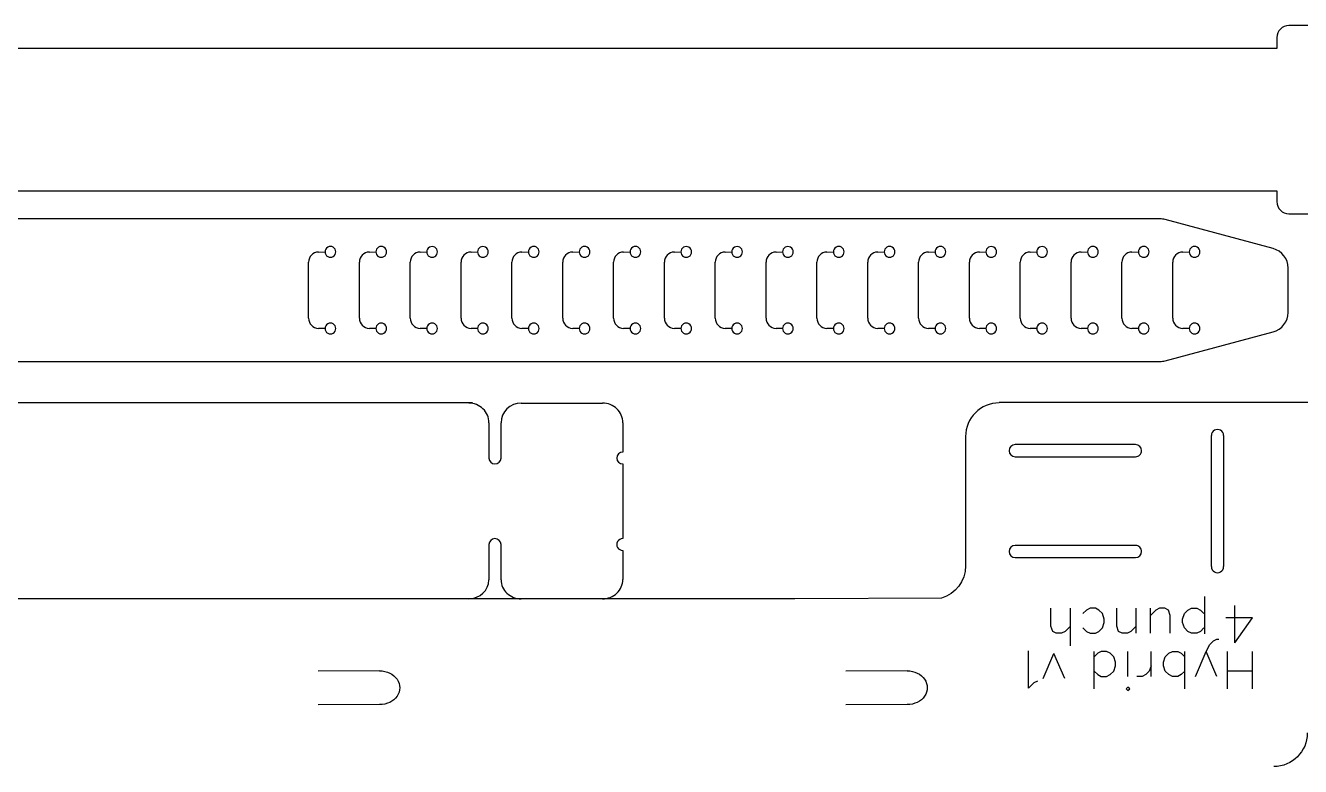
# Model space of a CAD drawing. Extents: x 6 to 576, y 64 to 1092.
# Drawn here: x 195.5 to 385, y 406.4 to 516.6 of the extents above; entities that cross this region are included whole.
import ezdxf

# ---------------------------------------------------------------- set-up
doc = ezdxf.new("R2010")
doc.units = 0
doc.layers.add('Layer_1', color=7, linetype='CONTINUOUS')

msp = doc.modelspace()

# ---------------------------------------------------------------- linework, layer by layer
at = {"layer": 'Layer_1', "color": 7}
for p, q in [((389.692912, 516.595425), (383.292906, 516.595425)), ((381.492892, 514.795412), (381.492892, 513.195423)), ((381.492892, 513.195423), (38.906458, 513.195423)), ((38.906458, 491.995408), (381.492892, 491.995408)), ((381.492892, 491.995408), (381.492892, 490.39542)), ((364.110376, 487.827006), (21.523923, 487.827006)), ((380.94203, 483.422805), (364.886822, 487.724771)), ((383.292906, 488.595407), (389.692912, 488.595407)), ((383.165562, 473.928973), (383.165562, 480.525009)), ((364.886822, 466.729227), (380.94203, 471.031204)), ((21.523923, 466.626992), (364.110376, 466.626992)), ((261.894701, 460.464722), (11.053043, 460.464722)), ((269.157873, 460.44329), (281.259703, 460.44329)), ((389.950801, 460.520337), (340.215035, 460.520337)), ((264.357178, 457.520809), (264.357178, 452.260336)), ((266.157445, 452.260336), (266.157445, 457.520809)), ((284.260158, 457.520809), (284.260158, 453.137086)), ((335.21433, 455.463832), (335.21433, 436.230291)), ((284.260158, 451.383613), (284.260158, 440.278177)), ((264.357178, 439.401454), (264.357178, 434.140971)), ((266.157445, 434.140971), (266.157445, 439.401454)), ((284.26111, 438.525651), (284.26111, 434.207538)), ((309.821289, 431.331781), (59.635067, 431.331781)), ((331.700637, 431.443015), (309.821289, 431.331781))]:
    msp.add_line(p, q, dxfattribs=at)
at = {"layer": 'Layer_1', "color": 1}
for p, q in [((239.024615, 482.89893), (239.997012, 482.914276)), ((239.996906, 482.927003), (239.996906, 482.927003)), ((246.581591, 482.89893), (247.553988, 482.914276)), ((247.553882, 482.927003), (247.553882, 482.927003)), ((254.138568, 482.89893), (255.110964, 482.914276)), ((255.110858, 482.927003), (255.110858, 482.927003)), ((261.695544, 482.89893), (262.66794, 482.914276)), ((262.667835, 482.927003), (262.667835, 482.927003)), ((269.252541, 482.89893), (270.224911, 482.914276)), ((270.224832, 482.927003), (270.224832, 482.927003)), ((276.809518, 482.89893), (277.781914, 482.914276)), ((277.781808, 482.927003), (277.781808, 482.927003)), ((284.366494, 482.89893), (285.33889, 482.914276)), ((285.338785, 482.927003), (285.338785, 482.927003)), ((291.92347, 482.89893), (292.895867, 482.914276)), ((292.895761, 482.927003), (292.895761, 482.927003)), ((299.480446, 482.89893), (300.452843, 482.914276)), ((300.452737, 482.927003), (300.452737, 482.927003)), ((307.037422, 482.89893), (308.009819, 482.914276)), ((308.009713, 482.927003), (308.009713, 482.927003)), ((314.594425, 482.89893), (315.566795, 482.914276)), ((315.566716, 482.927003), (315.566716, 482.927003)), ((322.151401, 482.89893), (323.123798, 482.914276)), ((323.123692, 482.927003), (323.123692, 482.927003)), ((329.708378, 482.89893), (330.680774, 482.914276)), ((330.680669, 482.927003), (330.680669, 482.927003)), ((337.265354, 482.89893), (338.237751, 482.914276)), ((338.237645, 482.927003), (338.237645, 482.927003)), ((344.82233, 482.89893), (345.794727, 482.914276)), ((345.794621, 482.927003), (345.794621, 482.927003)), ((352.379333, 482.89893), (353.351703, 482.914276)), ((353.351624, 482.927003), (353.351624, 482.927003)), ((359.936309, 482.89893), (360.908706, 482.914276)), ((360.9086, 482.927003), (360.9086, 482.927003)), ((367.493285, 482.89893), (368.465682, 482.914276)), ((368.465576, 482.927003), (368.465576, 482.927003)), ((237.548372, 473.054896), (237.548372, 481.399113)), ((245.105349, 473.054896), (245.105349, 481.399113)), ((252.662325, 473.054896), (252.662325, 481.399113)), ((260.219328, 473.054896), (260.219328, 481.399113)), ((267.776299, 473.054896), (267.776299, 481.399113)), ((275.333275, 473.054896), (275.333275, 481.399113)), ((282.890251, 473.054896), (282.890251, 481.399113)), ((290.447227, 473.054896), (290.447227, 481.399113)), ((298.00423, 473.054896), (298.00423, 481.399113)), ((305.561206, 473.054896), (305.561206, 481.399113)), ((313.118182, 473.054896), (313.118182, 481.399113)), ((320.675159, 473.054896), (320.675159, 481.399113)), ((328.232135, 473.054896), (328.232135, 481.399113)), ((335.789111, 473.054896), (335.789111, 481.399113)), ((343.346114, 473.054896), (343.346114, 481.399113)), ((350.90309, 473.054896), (350.90309, 481.399113)), ((358.460066, 473.054896), (358.460066, 481.399113)), ((366.017043, 473.054896), (366.017043, 481.399113)), ((239.997012, 471.53968), (239.024615, 471.555026)), ((239.996906, 471.527006), (239.996906, 471.527006)), ((247.553988, 471.53968), (246.581591, 471.555026)), ((247.553882, 471.527006), (247.553882, 471.527006)), ((255.110964, 471.53968), (254.138568, 471.555026)), ((255.110858, 471.527006), (255.110858, 471.527006)), ((262.66794, 471.53968), (261.695544, 471.555026)), ((262.667835, 471.527006), (262.667835, 471.527006)), ((270.224911, 471.53968), (269.252541, 471.555026)), ((270.224832, 471.527006), (270.224832, 471.527006)), ((277.781914, 471.53968), (276.809518, 471.555026)), ((277.781808, 471.527006), (277.781808, 471.527006)), ((285.33889, 471.53968), (284.366494, 471.555026)), ((285.338785, 471.527006), (285.338785, 471.527006)), ((292.895867, 471.53968), (291.92347, 471.555026)), ((292.895761, 471.527006), (292.895761, 471.527006)), ((300.452843, 471.53968), (299.480446, 471.555026)), ((300.452737, 471.527006), (300.452737, 471.527006)), ((308.009819, 471.53968), (307.037422, 471.555026)), ((308.009713, 471.527006), (308.009713, 471.527006)), ((315.566795, 471.53968), (314.594425, 471.555026)), ((315.566716, 471.527006), (315.566716, 471.527006)), ((323.123798, 471.53968), (322.151401, 471.555026)), ((323.123692, 471.527006), (323.123692, 471.527006)), ((330.680774, 471.53968), (329.708378, 471.555026)), ((330.680669, 471.527006), (330.680669, 471.527006)), ((338.237751, 471.53968), (337.265354, 471.555026)), ((338.237645, 471.527006), (338.237645, 471.527006)), ((345.794727, 471.53968), (344.82233, 471.555026)), ((345.794621, 471.527006), (345.794621, 471.527006)), ((353.351703, 471.53968), (352.379333, 471.555026)), ((353.351624, 471.527006), (353.351624, 471.527006)), ((360.908706, 471.53968), (359.936309, 471.555026)), ((360.9086, 471.527006), (360.9086, 471.527006)), ((368.465682, 471.53968), (367.493285, 471.555026)), ((368.465576, 471.527006), (368.465576, 471.527006)), ((371.770963, 436.109741), (371.770963, 455.60975)), ((373.570976, 455.60975), (373.570976, 436.109741)), ((341.684081, 453.359759), (341.684081, 453.359759)), ((360.484076, 454.25974), (342.584061, 454.25974)), ((361.384083, 453.359759), (361.384083, 453.359759)), ((342.584061, 452.459753), (360.484076, 452.459753)), ((341.684081, 438.359729), (341.684081, 438.359729)), ((360.484076, 439.259743), (342.584061, 439.259743)), ((361.384083, 438.359729), (361.384083, 438.359729)), ((342.584061, 437.459748), (360.484076, 437.459748)), ((248.10901, 420.621284), (238.984298, 420.574519)), ((326.521498, 420.621279), (317.396786, 420.574514)), ((248.108613, 415.591576), (238.983292, 415.568108)), ((326.521101, 415.591571), (317.395781, 415.568102))]:
    msp.add_line(p, q, dxfattribs=at)
at = {"layer": 'Layer_1', "color": 5}
for p, q in [((370.769224, 426.098186), (370.769224, 431.65443)), ((375.243328, 424.802278), (375.243328, 430.358522)), ((347.9038, 427.267755), (347.9038, 429.913583)), ((350.814217, 424.357338), (350.814217, 429.913583)), ((353.195467, 429.649), (352.6663, 429.119833)), ((353.724633, 429.913583), (353.195467, 429.649)), ((354.518383, 429.913583), (353.724633, 429.913583)), ((355.04755, 429.649), (354.518383, 429.913583)), ((355.576717, 429.119833), (355.04755, 429.649)), ((355.8413, 428.326088), (355.576717, 429.119833)), ((357.693383, 427.267755), (357.693383, 429.913583)), ((360.6038, 426.209422), (360.6038, 429.913583)), ((362.720467, 426.209422), (362.720467, 429.913583)), ((363.514217, 429.649), (362.720467, 428.85525)), ((364.043383, 429.913583), (363.514217, 429.649)), ((364.837133, 429.913583), (364.043383, 429.913583)), ((365.3663, 429.649), (364.837133, 429.913583)), ((365.630883, 428.85525), (365.3663, 429.649)), ((365.630883, 426.209422), (365.630883, 428.85525)), ((367.482967, 428.326088), (367.74755, 429.119833)), ((367.74755, 429.119833), (368.276717, 429.649)), ((368.276717, 429.649), (368.805883, 429.913583)), ((368.805883, 429.913583), (369.599633, 429.913583)), ((369.599633, 429.913583), (370.1288, 429.649)), ((370.1288, 429.649), (370.657967, 429.119833)), ((377.889161, 428.506444), (373.920411, 428.506444)), ((375.243328, 424.802278), (377.889161, 428.506444)), ((348.168383, 426.474005), (347.9038, 427.267755)), ((348.69755, 426.209422), (348.168383, 426.474005)), ((350.020467, 426.474005), (349.4913, 426.209422)), ((350.814217, 427.267755), (350.020467, 426.474005)), ((352.6663, 427.003172), (353.195467, 426.474005)), ((353.195467, 426.474005), (353.724633, 426.209422)), ((354.518383, 426.209422), (355.04755, 426.474005)), ((355.04755, 426.474005), (355.576717, 427.003172)), ((355.576717, 427.003172), (355.8413, 427.796922)), ((355.8413, 427.796922), (355.8413, 428.326088)), ((357.957967, 426.474005), (357.693383, 427.267755)), ((358.487133, 426.209422), (357.957967, 426.474005)), ((359.81005, 426.474005), (359.280883, 426.209422)), ((360.6038, 427.267755), (359.81005, 426.474005)), ((367.482967, 427.796922), (367.482967, 428.326088)), ((367.74755, 427.003172), (367.482967, 427.796922)), ((368.276717, 426.474005), (367.74755, 427.003172)), ((368.805883, 426.209422), (368.276717, 426.474005)), ((370.1288, 426.474005), (369.599633, 426.209422)), ((370.657967, 427.003172), (370.1288, 426.474005)), ((349.4913, 426.209422), (348.69755, 426.209422)), ((353.724633, 426.209422), (354.518383, 426.209422)), ((359.280883, 426.209422), (358.487133, 426.209422)), ((369.599633, 426.209422), (368.805883, 426.209422)), ((371.524398, 424.547764), (372.053564, 425.076931)), ((372.053564, 425.076931), (372.582731, 425.341514)), ((372.582731, 425.341514), (372.847314, 425.341514)), ((344.590079, 418.044414), (344.590079, 423.600664)), ((346.775273, 419.489838), (348.362773, 423.194005)), ((349.950273, 419.489838), (348.362773, 423.194005)), ((354.326481, 417.933181), (354.326481, 423.489431)), ((354.855648, 423.224848), (354.326481, 422.695681)), ((355.384814, 423.489431), (354.855648, 423.224848)), ((356.178564, 423.489431), (355.384814, 423.489431)), ((356.707731, 423.224848), (356.178564, 423.489431)), ((357.236898, 422.695681), (356.707731, 423.224848)), ((357.501481, 421.901931), (357.236898, 422.695681)), ((359.353564, 419.785264), (359.353564, 423.489431)), ((362.793148, 419.785264), (362.793148, 423.489431)), ((364.645231, 421.901931), (364.909814, 422.695681)), ((364.909814, 422.695681), (365.438981, 423.224848)), ((365.438981, 423.224848), (365.968148, 423.489431)), ((365.968148, 423.489431), (366.761898, 423.489431)), ((366.761898, 423.489431), (367.291064, 423.224848)), ((367.291064, 423.224848), (367.820231, 422.695681)), ((367.820231, 417.933181), (367.820231, 423.489431)), ((369.407731, 419.785264), (370.995231, 423.489431)), ((370.995231, 423.489431), (371.524398, 424.547764)), ((372.582731, 419.785264), (370.995231, 423.489431)), ((374.170231, 417.933181), (374.170231, 423.489431)), ((377.874398, 417.933181), (377.874398, 423.489431)), ((357.236898, 420.579014), (357.501481, 421.372764)), ((357.501481, 421.372764), (357.501481, 421.901931)), ((362.793148, 421.372764), (362.528564, 420.579014)), ((364.645231, 421.372764), (364.645231, 421.901931)), ((364.909814, 420.579014), (364.645231, 421.372764)), ((345.912996, 419.102748), (345.383829, 418.838164)), ((354.326481, 420.579014), (354.855648, 420.049848)), ((354.855648, 420.049848), (355.384814, 419.785264)), ((355.384814, 419.785264), (356.178564, 419.785264)), ((356.178564, 419.785264), (356.707731, 420.049848)), ((356.707731, 420.049848), (357.236898, 420.579014)), ((361.470231, 419.785264), (360.676481, 419.785264)), ((361.999398, 420.049848), (361.470231, 419.785264)), ((362.528564, 420.579014), (361.999398, 420.049848)), ((365.438981, 420.049848), (364.909814, 420.579014)), ((365.968148, 419.785264), (365.438981, 420.049848)), ((366.761898, 419.785264), (365.968148, 419.785264)), ((367.291064, 420.049848), (366.761898, 419.785264)), ((367.820231, 420.579014), (367.291064, 420.049848)), ((377.874398, 420.579014), (374.170231, 420.579014)), ((345.383829, 418.838164), (344.590079, 418.044414)), ((359.353564, 418.197764), (359.088981, 417.933181)), ((359.088981, 417.933181), (359.353564, 417.668598)), ((359.618148, 417.933181), (359.353564, 418.197764)), ((359.353564, 417.668598), (359.618148, 417.933181))]:
    msp.add_line(p, q, dxfattribs=at)
at = {"layer": 'Layer_1', "color": 7}
for points in [[(382.0201, 516.068217), (381.682531, 515.730648), (381.492889, 515.272806), (381.492892, 514.795412)], [(383.292906, 516.595425), (382.815511, 516.595428), (382.357669, 516.405786), (382.0201, 516.068217)], [(381.492892, 490.39542), (381.492889, 489.918026), (381.682531, 489.460183), (382.0201, 489.122615)], [(382.0201, 489.122615), (382.357669, 488.785046), (382.815511, 488.595403), (383.292906, 488.595407)], [(364.886822, 487.724771), (364.633586, 487.79263), (364.372547, 487.827001), (364.110376, 487.827006)], [(383.165562, 480.525036), (383.165559, 481.882847), (382.253573, 483.071373), (380.94203, 483.422805)], [(380.94203, 471.031204), (382.253573, 471.382636), (383.165559, 472.571162), (383.165562, 473.928973)], [(364.110376, 466.626992), (364.372547, 466.626997), (364.633586, 466.661368), (364.886822, 466.729227)], [(263.478367, 459.587316), (262.915673, 460.135388), (262.152494, 460.443291), (261.356724, 460.44329)], [(264.357178, 457.520809), (264.35718, 458.295899), (264.041062, 459.039244), (263.478367, 459.587316)], [(269.157873, 460.44329), (267.500777, 460.443278), (266.157442, 459.134841), (266.157445, 457.520809)], [(283.381347, 459.587316), (282.818652, 460.135388), (282.055474, 460.443291), (281.259703, 460.44329)], [(284.260158, 457.520809), (284.260159, 458.295899), (283.944042, 459.039244), (283.381347, 459.587316)], [(340.214717, 460.464087), (337.444689, 460.464087), (335.21433, 458.233834), (335.21433, 455.463832)], [(284.260158, 453.137086), (283.764482, 453.135091), (283.363741, 452.743147), (283.363741, 452.26035)], [(264.357178, 452.260336), (264.358879, 451.777299), (264.761384, 451.386596), (265.257312, 451.386596)], [(265.257312, 451.386596), (265.75324, 451.386596), (266.155745, 451.777299), (266.157445, 452.260336)], [(283.363741, 452.26035), (283.363741, 451.777552), (283.764482, 451.385608), (284.260158, 451.383613)], [(265.257312, 440.275194), (264.761384, 440.275194), (264.358879, 439.884491), (264.357178, 439.401454)], [(266.157445, 439.401454), (266.155745, 439.884491), (265.75324, 440.275194), (265.257312, 440.275194)], [(283.480617, 439.839806), (283.319823, 439.568541), (283.319823, 439.234328), (283.480617, 438.963063)], [(284.260158, 440.278177), (283.93857, 440.278177), (283.641411, 440.111071), (283.480617, 439.839806)], [(283.480617, 438.963063), (283.641411, 438.691797), (283.93857, 438.524691), (284.260158, 438.524691)], [(335.219305, 436.230291), (335.219305, 433.953784), (333.71192, 432.045185), (331.637614, 431.436255)], [(261.354342, 431.327389), (263.012459, 431.327393), (264.356625, 432.588153), (264.356622, 434.143376)], [(266.157975, 434.143376), (266.157973, 433.396527), (266.474287, 432.680267), (267.037329, 432.152167)], [(283.38174, 432.171954), (283.944792, 432.711824), (284.261111, 433.444045), (284.26111, 434.207538)], [(281.258751, 431.328794), (282.055025, 431.328791), (282.818688, 431.632084), (283.38174, 432.171954)], [(267.037329, 432.152167), (267.600372, 431.624066), (268.364021, 431.327385), (269.160281, 431.327389)], [(386.023723, 411.387725), (386.023723, 408.617704), (383.794053, 406.387995), (381.024024, 406.387995)]]:
    msp.add_open_spline(points, degree=3, dxfattribs=at)
at = {"layer": 'Layer_1', "color": 1}
for points in [[(240.395961, 483.622534), (240.147963, 483.478904), (239.995741, 483.213588), (239.996906, 482.927003)], [(241.197839, 483.622534), (240.949841, 483.766164), (240.643959, 483.766164), (240.395961, 483.622534)], [(241.596894, 482.927003), (241.59806, 483.213588), (241.445837, 483.478904), (241.197839, 483.622534)], [(247.952996, 483.622365), (247.705028, 483.47878), (247.552789, 483.21354), (247.553882, 482.927003)], [(248.754757, 483.622365), (248.506789, 483.765951), (248.200964, 483.765951), (247.952996, 483.622365)], [(249.153871, 482.927003), (249.154964, 483.21354), (249.002725, 483.47878), (248.754757, 483.622365)], [(255.510862, 483.619829), (255.263339, 483.476922), (255.110858, 483.212818), (255.110858, 482.927003)], [(256.31087, 483.619829), (256.063346, 483.762737), (255.758385, 483.762737), (255.510862, 483.619829)], [(256.710873, 482.927003), (256.710873, 483.212818), (256.558393, 483.476922), (256.31087, 483.619829)], [(263.067838, 483.619829), (262.820315, 483.476922), (262.667835, 483.212818), (262.667835, 482.927003)], [(263.867846, 483.619829), (263.620323, 483.762737), (263.315362, 483.762737), (263.067838, 483.619829)], [(264.267849, 482.927003), (264.267849, 483.212818), (264.115369, 483.476922), (263.867846, 483.619829)], [(270.623887, 483.622534), (270.375889, 483.478904), (270.223667, 483.213588), (270.224832, 482.927003)], [(271.425765, 483.622534), (271.177768, 483.766164), (270.871885, 483.766164), (270.623887, 483.622534)], [(271.82482, 482.927003), (271.825986, 483.213588), (271.673763, 483.478904), (271.425765, 483.622534)], [(278.180863, 483.622534), (277.932866, 483.478904), (277.780643, 483.213588), (277.781808, 482.927003)], [(278.982742, 483.622534), (278.734744, 483.766164), (278.428861, 483.766164), (278.180863, 483.622534)], [(279.381797, 482.927003), (279.382962, 483.213588), (279.230739, 483.478904), (278.982742, 483.622534)], [(285.737898, 483.622365), (285.48993, 483.47878), (285.337692, 483.21354), (285.338785, 482.927003)], [(286.539659, 483.622365), (286.291691, 483.765951), (285.985866, 483.765951), (285.737898, 483.622365)], [(286.938773, 482.927003), (286.939866, 483.21354), (286.787627, 483.47878), (286.539659, 483.622365)], [(293.295765, 483.619829), (293.048241, 483.476922), (292.895761, 483.212818), (292.895761, 482.927003)], [(294.095772, 483.619829), (293.848249, 483.762737), (293.543288, 483.762737), (293.295765, 483.619829)], [(294.495776, 482.927003), (294.495776, 483.212818), (294.343295, 483.476922), (294.095772, 483.619829)], [(300.852741, 483.619829), (300.605218, 483.476922), (300.452737, 483.212818), (300.452737, 482.927003)], [(301.652748, 483.619829), (301.405225, 483.762737), (301.100264, 483.762737), (300.852741, 483.619829)], [(302.052752, 482.927003), (302.052752, 483.212818), (301.900271, 483.476922), (301.652748, 483.619829)], [(308.409717, 483.619829), (308.162194, 483.476922), (308.009713, 483.212818), (308.009713, 482.927003)], [(309.209724, 483.619829), (308.962201, 483.762737), (308.65724, 483.762737), (308.409717, 483.619829)], [(309.609728, 482.927003), (309.609728, 483.212818), (309.457248, 483.476922), (309.209724, 483.619829)], [(315.965771, 483.622534), (315.717773, 483.478904), (315.565551, 483.213588), (315.566716, 482.927003)], [(316.767649, 483.622534), (316.519652, 483.766164), (316.213769, 483.766164), (315.965771, 483.622534)], [(317.166704, 482.927003), (317.16787, 483.213588), (317.015647, 483.478904), (316.767649, 483.622534)], [(323.522806, 483.622365), (323.274838, 483.47878), (323.122599, 483.21354), (323.123692, 482.927003)], [(324.324567, 483.622365), (324.076599, 483.765951), (323.770774, 483.765951), (323.522806, 483.622365)], [(324.723681, 482.927003), (324.724774, 483.21354), (324.572535, 483.47878), (324.324567, 483.622365)], [(331.079782, 483.622365), (330.831814, 483.47878), (330.679575, 483.21354), (330.680669, 482.927003)], [(331.881543, 483.622365), (331.633575, 483.765951), (331.32775, 483.765951), (331.079782, 483.622365)], [(332.280657, 482.927003), (332.28175, 483.21354), (332.129511, 483.47878), (331.881543, 483.622365)], [(338.637648, 483.619829), (338.390125, 483.476922), (338.237645, 483.212818), (338.237645, 482.927003)], [(339.437656, 483.619829), (339.190133, 483.762737), (338.885172, 483.762737), (338.637648, 483.619829)], [(339.83766, 482.927003), (339.83766, 483.212818), (339.685179, 483.476922), (339.437656, 483.619829)], [(346.194625, 483.619829), (345.947102, 483.476922), (345.794621, 483.212818), (345.794621, 482.927003)], [(346.994632, 483.619829), (346.747109, 483.762737), (346.442148, 483.762737), (346.194625, 483.619829)], [(347.394636, 482.927003), (347.394636, 483.212818), (347.242155, 483.476922), (346.994632, 483.619829)], [(353.750679, 483.622534), (353.502681, 483.478904), (353.350458, 483.213588), (353.351624, 482.927003)], [(354.552557, 483.622534), (354.304559, 483.766164), (353.998677, 483.766164), (353.750679, 483.622534)], [(354.951612, 482.927003), (354.952777, 483.213588), (354.800555, 483.478904), (354.552557, 483.622534)], [(361.307714, 483.622365), (361.059745, 483.47878), (360.907507, 483.21354), (360.9086, 482.927003)], [(362.109475, 483.622365), (361.861507, 483.765951), (361.555682, 483.765951), (361.307714, 483.622365)], [(362.508588, 482.927003), (362.509681, 483.21354), (362.357443, 483.47878), (362.109475, 483.622365)], [(368.86469, 483.622365), (368.616722, 483.47878), (368.464483, 483.21354), (368.465576, 482.927003)], [(369.666451, 483.622365), (369.418483, 483.765951), (369.112658, 483.765951), (368.86469, 483.622365)], [(370.065565, 482.927003), (370.066658, 483.21354), (369.914419, 483.47878), (369.666451, 483.622365)], [(239.024615, 482.89893), (238.205552, 482.885956), (237.548369, 482.218279), (237.548372, 481.399113)], [(239.996906, 482.927003), (239.995741, 482.640417), (240.147963, 482.375101), (240.395961, 482.231471)], [(240.395961, 482.231471), (240.643959, 482.087841), (240.949841, 482.087841), (241.197839, 482.231471)], [(241.197839, 482.231471), (241.445837, 482.375101), (241.59806, 482.640417), (241.596894, 482.927003)], [(246.581591, 482.89893), (245.762528, 482.885956), (245.105346, 482.218279), (245.105349, 481.399113)], [(247.553882, 482.927003), (247.552789, 482.640465), (247.705028, 482.375225), (247.952996, 482.23164)], [(247.952996, 482.23164), (248.200964, 482.088054), (248.506789, 482.088054), (248.754757, 482.23164)], [(248.754757, 482.23164), (249.002725, 482.375225), (249.154964, 482.640465), (249.153871, 482.927003)], [(254.138568, 482.89893), (253.319504, 482.885956), (252.662322, 482.218279), (252.662325, 481.399113)], [(255.110858, 482.927003), (255.110858, 482.641187), (255.263339, 482.377083), (255.510862, 482.234176)], [(255.510862, 482.234176), (255.758385, 482.091268), (256.063346, 482.091268), (256.31087, 482.234176)], [(256.31087, 482.234176), (256.558393, 482.377083), (256.710873, 482.641187), (256.710873, 482.927003)], [(261.695544, 482.89893), (260.876491, 482.885942), (260.219324, 482.218269), (260.219328, 481.399113)], [(262.667835, 482.927003), (262.667835, 482.641187), (262.820315, 482.377083), (263.067838, 482.234176)], [(263.067838, 482.234176), (263.315361, 482.091268), (263.620323, 482.091268), (263.867846, 482.234176)], [(263.867846, 482.234176), (264.115369, 482.377083), (264.26785, 482.641187), (264.267849, 482.927003)], [(269.252541, 482.89893), (268.433478, 482.885956), (267.776296, 482.218279), (267.776299, 481.399113)], [(270.224832, 482.927003), (270.223667, 482.640417), (270.375889, 482.375101), (270.623887, 482.231471)], [(270.623887, 482.231471), (270.871885, 482.087841), (271.177768, 482.087841), (271.425765, 482.231471)], [(271.425765, 482.231471), (271.673763, 482.375101), (271.825986, 482.640417), (271.82482, 482.927003)], [(276.809518, 482.89893), (275.990454, 482.885956), (275.333272, 482.218279), (275.333275, 481.399113)], [(277.781808, 482.927003), (277.780643, 482.640417), (277.932866, 482.375101), (278.180863, 482.231471)], [(278.180863, 482.231471), (278.428861, 482.087841), (278.734744, 482.087841), (278.982742, 482.231471)], [(278.982742, 482.231471), (279.230739, 482.375101), (279.382962, 482.640417), (279.381797, 482.927003)], [(284.366494, 482.89893), (283.54743, 482.885956), (282.890248, 482.218279), (282.890251, 481.399113)], [(285.338785, 482.927003), (285.337692, 482.640465), (285.48993, 482.375225), (285.737898, 482.23164)], [(285.737898, 482.23164), (285.985866, 482.088054), (286.291691, 482.088054), (286.539659, 482.23164)], [(286.539659, 482.23164), (286.787627, 482.375225), (286.939866, 482.640465), (286.938773, 482.927003)], [(291.92347, 482.89893), (291.104407, 482.885956), (290.447224, 482.218279), (290.447227, 481.399113)], [(292.895761, 482.927003), (292.895761, 482.641187), (293.048241, 482.377083), (293.295765, 482.234176)], [(293.295765, 482.234176), (293.543288, 482.091268), (293.848249, 482.091268), (294.095772, 482.234176)], [(294.095772, 482.234176), (294.343295, 482.377083), (294.495776, 482.641187), (294.495776, 482.927003)], [(299.480446, 482.89893), (298.661393, 482.885942), (298.004227, 482.218269), (298.00423, 481.399113)], [(300.452737, 482.927003), (300.452737, 482.641187), (300.605218, 482.377083), (300.852741, 482.234176)], [(300.852741, 482.234176), (301.100264, 482.091268), (301.405225, 482.091268), (301.652748, 482.234176)], [(301.652748, 482.234176), (301.900271, 482.377083), (302.052752, 482.641187), (302.052752, 482.927003)], [(307.037423, 482.89893), (306.218369, 482.885942), (305.561203, 482.218269), (305.561206, 481.399113)], [(308.009713, 482.927003), (308.009713, 482.641187), (308.162194, 482.377083), (308.409717, 482.234176)], [(308.409717, 482.234176), (308.65724, 482.091268), (308.962201, 482.091268), (309.209724, 482.234176)], [(309.209724, 482.234176), (309.457248, 482.377083), (309.609728, 482.641187), (309.609728, 482.927003)], [(314.594425, 482.89893), (313.775362, 482.885956), (313.11818, 482.218279), (313.118182, 481.399113)], [(315.566716, 482.927003), (315.565551, 482.640417), (315.717773, 482.375101), (315.965771, 482.231471)], [(315.965771, 482.231471), (316.213769, 482.087841), (316.519652, 482.087841), (316.767649, 482.231471)], [(316.767649, 482.231471), (317.015647, 482.375101), (317.16787, 482.640417), (317.166704, 482.927003)], [(322.151401, 482.89893), (321.332338, 482.885956), (320.675156, 482.218279), (320.675159, 481.399113)], [(323.123692, 482.927003), (323.122599, 482.640465), (323.274838, 482.375225), (323.522806, 482.23164)], [(323.522806, 482.23164), (323.770774, 482.088054), (324.076599, 482.088054), (324.324567, 482.23164)], [(324.324567, 482.23164), (324.572535, 482.375225), (324.724774, 482.640465), (324.723681, 482.927003)], [(329.708378, 482.89893), (328.889314, 482.885956), (328.232132, 482.218279), (328.232135, 481.399113)], [(330.680669, 482.927003), (330.679575, 482.640465), (330.831814, 482.375225), (331.079782, 482.23164)], [(331.079782, 482.23164), (331.32775, 482.088054), (331.633575, 482.088054), (331.881543, 482.23164)], [(331.881543, 482.23164), (332.129511, 482.375225), (332.28175, 482.640465), (332.280657, 482.927003)], [(337.265354, 482.89893), (336.446291, 482.885956), (335.789108, 482.218279), (335.789111, 481.399113)], [(338.237645, 482.927003), (338.237645, 482.641187), (338.390125, 482.377083), (338.637648, 482.234176)], [(338.637648, 482.234176), (338.885172, 482.091268), (339.190133, 482.091268), (339.437656, 482.234176)], [(339.437656, 482.234176), (339.685179, 482.377083), (339.83766, 482.641187), (339.83766, 482.927003)], [(344.82233, 482.89893), (344.003277, 482.885942), (343.346111, 482.218269), (343.346114, 481.399113)], [(345.794621, 482.927003), (345.794621, 482.641187), (345.947102, 482.377083), (346.194625, 482.234176)], [(346.194625, 482.234176), (346.442148, 482.091268), (346.747109, 482.091268), (346.994632, 482.234176)], [(346.994632, 482.234176), (347.242155, 482.377083), (347.394636, 482.641187), (347.394636, 482.927003)], [(352.379333, 482.89893), (351.56027, 482.885956), (350.903087, 482.218279), (350.90309, 481.399113)], [(353.351624, 482.927003), (353.350458, 482.640417), (353.502681, 482.375101), (353.750679, 482.231471)], [(353.750679, 482.231471), (353.998677, 482.087841), (354.304559, 482.087841), (354.552557, 482.231471)], [(354.552557, 482.231471), (354.800555, 482.375101), (354.952777, 482.640417), (354.951612, 482.927003)], [(359.936309, 482.89893), (359.117246, 482.885956), (358.460064, 482.218279), (358.460066, 481.399113)], [(360.9086, 482.927003), (360.907507, 482.640465), (361.059745, 482.375225), (361.307714, 482.23164)], [(361.307714, 482.23164), (361.555682, 482.088054), (361.861507, 482.088054), (362.109475, 482.23164)], [(362.109475, 482.23164), (362.357443, 482.375225), (362.509681, 482.640465), (362.508588, 482.927003)], [(367.493285, 482.89893), (366.674222, 482.885956), (366.01704, 482.218279), (366.017043, 481.399113)], [(368.465576, 482.927003), (368.464483, 482.640465), (368.616722, 482.375225), (368.86469, 482.23164)], [(368.86469, 482.23164), (369.112658, 482.088054), (369.418483, 482.088054), (369.666451, 482.23164)], [(369.666451, 482.23164), (369.914419, 482.375225), (370.066658, 482.640465), (370.065565, 482.927003)], [(237.548372, 473.054896), (237.548369, 472.23573), (238.205552, 471.568053), (239.024615, 471.555079)], [(240.395961, 472.222538), (240.147963, 472.078907), (239.995741, 471.813592), (239.996906, 471.527006)], [(241.197839, 472.222538), (240.949841, 472.366168), (240.643959, 472.366168), (240.395961, 472.222538)], [(241.596894, 471.527006), (241.59806, 471.813592), (241.445837, 472.078907), (241.197839, 472.222538)], [(245.105349, 473.054896), (245.105346, 472.23573), (245.762528, 471.568053), (246.581591, 471.555079)], [(247.952996, 472.222369), (247.705028, 472.078784), (247.552789, 471.813544), (247.553882, 471.527006)], [(248.754757, 472.222369), (248.506789, 472.365954), (248.200964, 472.365954), (247.952996, 472.222369)], [(249.153871, 471.527006), (249.154964, 471.813544), (249.002725, 472.078784), (248.754757, 472.222369)], [(252.662325, 473.054896), (252.662322, 472.23573), (253.319504, 471.568053), (254.138568, 471.555079)], [(255.510862, 472.219833), (255.263339, 472.076925), (255.110858, 471.812821), (255.110858, 471.527006)], [(256.31087, 472.219833), (256.063346, 472.362741), (255.758385, 472.362741), (255.510862, 472.219833)], [(256.710873, 471.527006), (256.710873, 471.812821), (256.558393, 472.076925), (256.31087, 472.219833)], [(260.219328, 473.054896), (260.219324, 472.23574), (260.876491, 471.568067), (261.695544, 471.555079)], [(263.067838, 472.219833), (262.820315, 472.076925), (262.667835, 471.812821), (262.667835, 471.527006)], [(263.867846, 472.219833), (263.620323, 472.362741), (263.315362, 472.362741), (263.067838, 472.219833)], [(264.267849, 471.527006), (264.267849, 471.812821), (264.115369, 472.076925), (263.867846, 472.219833)], [(267.776299, 473.054896), (267.776296, 472.23573), (268.433478, 471.568053), (269.252541, 471.555079)], [(270.623887, 472.222538), (270.375889, 472.078907), (270.223667, 471.813592), (270.224832, 471.527006)], [(271.425765, 472.222538), (271.177768, 472.366168), (270.871885, 472.366168), (270.623887, 472.222538)], [(271.82482, 471.527006), (271.825986, 471.813592), (271.673763, 472.078907), (271.425765, 472.222538)], [(275.333275, 473.054896), (275.333272, 472.23573), (275.990454, 471.568053), (276.809518, 471.555079)], [(278.180863, 472.222538), (277.932866, 472.078907), (277.780643, 471.813592), (277.781808, 471.527006)], [(278.982742, 472.222538), (278.734744, 472.366168), (278.428861, 472.366168), (278.180863, 472.222538)], [(279.381797, 471.527006), (279.382962, 471.813592), (279.230739, 472.078907), (278.982742, 472.222538)], [(282.890251, 473.054896), (282.890248, 472.23573), (283.54743, 471.568053), (284.366494, 471.555079)], [(285.737898, 472.222369), (285.48993, 472.078784), (285.337692, 471.813544), (285.338785, 471.527006)], [(286.539659, 472.222369), (286.291691, 472.365954), (285.985866, 472.365954), (285.737898, 472.222369)], [(286.938773, 471.527006), (286.939866, 471.813544), (286.787627, 472.078784), (286.539659, 472.222369)], [(290.447227, 473.054896), (290.447224, 472.23573), (291.104407, 471.568053), (291.92347, 471.555079)], [(293.295765, 472.219833), (293.048241, 472.076925), (292.895761, 471.812821), (292.895761, 471.527006)], [(294.095772, 472.219833), (293.848249, 472.362741), (293.543288, 472.362741), (293.295765, 472.219833)], [(294.495776, 471.527006), (294.495776, 471.812821), (294.343295, 472.076925), (294.095772, 472.219833)], [(298.00423, 473.054896), (298.004227, 472.23574), (298.661393, 471.568067), (299.480446, 471.555079)], [(300.852741, 472.219833), (300.605218, 472.076925), (300.452737, 471.812821), (300.452737, 471.527006)], [(301.652748, 472.219833), (301.405225, 472.362741), (301.100264, 472.362741), (300.852741, 472.219833)], [(302.052752, 471.527006), (302.052752, 471.812821), (301.900271, 472.076925), (301.652748, 472.219833)], [(305.561206, 473.054896), (305.561203, 472.23574), (306.218369, 471.568067), (307.037423, 471.555079)], [(308.409717, 472.219833), (308.162194, 472.076925), (308.009713, 471.812821), (308.009713, 471.527006)], [(309.209724, 472.219833), (308.962201, 472.362741), (308.65724, 472.362741), (308.409717, 472.219833)], [(309.609728, 471.527006), (309.609728, 471.812821), (309.457248, 472.076925), (309.209724, 472.219833)], [(313.118182, 473.054896), (313.11818, 472.23573), (313.775362, 471.568053), (314.594425, 471.555079)], [(315.965771, 472.222538), (315.717773, 472.078907), (315.565551, 471.813592), (315.566716, 471.527006)], [(316.767649, 472.222538), (316.519652, 472.366168), (316.213769, 472.366168), (315.965771, 472.222538)], [(317.166704, 471.527006), (317.16787, 471.813592), (317.015647, 472.078907), (316.767649, 472.222538)], [(320.675159, 473.054896), (320.675156, 472.23573), (321.332338, 471.568053), (322.151401, 471.555079)], [(323.522806, 472.222369), (323.274838, 472.078784), (323.122599, 471.813544), (323.123692, 471.527006)], [(324.324567, 472.222369), (324.076599, 472.365954), (323.770774, 472.365954), (323.522806, 472.222369)], [(324.723681, 471.527006), (324.724774, 471.813544), (324.572535, 472.078784), (324.324567, 472.222369)], [(328.232135, 473.054896), (328.232132, 472.23573), (328.889314, 471.568053), (329.708378, 471.555079)], [(331.079782, 472.222369), (330.831814, 472.078784), (330.679575, 471.813544), (330.680669, 471.527006)], [(331.881543, 472.222369), (331.633575, 472.365954), (331.32775, 472.365954), (331.079782, 472.222369)], [(332.280657, 471.527006), (332.28175, 471.813544), (332.129511, 472.078784), (331.881543, 472.222369)], [(335.789111, 473.054896), (335.789108, 472.23573), (336.446291, 471.568053), (337.265354, 471.555079)], [(338.637648, 472.219833), (338.390125, 472.076925), (338.237645, 471.812821), (338.237645, 471.527006)], [(339.437656, 472.219833), (339.190133, 472.362741), (338.885172, 472.362741), (338.637648, 472.219833)], [(339.83766, 471.527006), (339.83766, 471.812821), (339.685179, 472.076925), (339.437656, 472.219833)], [(343.346114, 473.054896), (343.346111, 472.23574), (344.003277, 471.568067), (344.82233, 471.555079)], [(346.194625, 472.219833), (345.947102, 472.076925), (345.794621, 471.812821), (345.794621, 471.527006)], [(346.994632, 472.219833), (346.747109, 472.362741), (346.442148, 472.362741), (346.194625, 472.219833)], [(347.394636, 471.527006), (347.394636, 471.812821), (347.242155, 472.076925), (346.994632, 472.219833)], [(350.90309, 473.054896), (350.903087, 472.23573), (351.56027, 471.568053), (352.379333, 471.555079)], [(353.750679, 472.222538), (353.502681, 472.078907), (353.350458, 471.813592), (353.351624, 471.527006)], [(354.552557, 472.222538), (354.304559, 472.366168), (353.998677, 472.366168), (353.750679, 472.222538)], [(354.951612, 471.527006), (354.952777, 471.813592), (354.800555, 472.078907), (354.552557, 472.222538)], [(358.460066, 473.054896), (358.460064, 472.23573), (359.117246, 471.568053), (359.936309, 471.555079)], [(361.307714, 472.222369), (361.059745, 472.078784), (360.907507, 471.813544), (360.9086, 471.527006)], [(362.109475, 472.222369), (361.861507, 472.365954), (361.555682, 472.365954), (361.307714, 472.222369)], [(362.508588, 471.527006), (362.509681, 471.813544), (362.357443, 472.078784), (362.109475, 472.222369)], [(366.017043, 473.054896), (366.01704, 472.23573), (366.674222, 471.568053), (367.493285, 471.555079)], [(368.86469, 472.222369), (368.616722, 472.078784), (368.464483, 471.813544), (368.465576, 471.527006)], [(369.666451, 472.222369), (369.418483, 472.365954), (369.112658, 472.365954), (368.86469, 472.222369)], [(370.065565, 471.527006), (370.066658, 471.813544), (369.914419, 472.078784), (369.666451, 472.222369)], [(239.996906, 471.527006), (239.995741, 471.240421), (240.147963, 470.975105), (240.395961, 470.831475)], [(240.395961, 470.831475), (240.643959, 470.687845), (240.949841, 470.687845), (241.197839, 470.831475)], [(241.197839, 470.831475), (241.445837, 470.975105), (241.59806, 471.240421), (241.596894, 471.527006)], [(247.553882, 471.527006), (247.552789, 471.240469), (247.705028, 470.975229), (247.952996, 470.831643)], [(247.952996, 470.831643), (248.200964, 470.688058), (248.506789, 470.688058), (248.754757, 470.831643)], [(248.754757, 470.831643), (249.002725, 470.975229), (249.154964, 471.240469), (249.153871, 471.527006)], [(255.110858, 471.527006), (255.110858, 471.241191), (255.263339, 470.977087), (255.510862, 470.83418)], [(255.510862, 470.83418), (255.758385, 470.691272), (256.063346, 470.691272), (256.31087, 470.83418)], [(256.31087, 470.83418), (256.558393, 470.977087), (256.710873, 471.241191), (256.710873, 471.527006)], [(262.667835, 471.527006), (262.667835, 471.241191), (262.820315, 470.977087), (263.067838, 470.834179)], [(263.067838, 470.834179), (263.315361, 470.691272), (263.620323, 470.691272), (263.867846, 470.834179)], [(263.867846, 470.834179), (264.115369, 470.977087), (264.26785, 471.241191), (264.267849, 471.527006)], [(270.224832, 471.527006), (270.223667, 471.240421), (270.375889, 470.975105), (270.623887, 470.831475)], [(270.623887, 470.831475), (270.871885, 470.687845), (271.177768, 470.687845), (271.425765, 470.831475)], [(271.425765, 470.831475), (271.673763, 470.975105), (271.825986, 471.240421), (271.82482, 471.527006)], [(277.781808, 471.527006), (277.780643, 471.240421), (277.932866, 470.975105), (278.180863, 470.831475)], [(278.180863, 470.831475), (278.428861, 470.687845), (278.734744, 470.687845), (278.982742, 470.831475)], [(278.982742, 470.831475), (279.230739, 470.975105), (279.382962, 471.240421), (279.381797, 471.527006)], [(285.338785, 471.527006), (285.337692, 471.240469), (285.48993, 470.975229), (285.737898, 470.831643)], [(285.737898, 470.831643), (285.985866, 470.688058), (286.291691, 470.688058), (286.539659, 470.831643)], [(286.539659, 470.831643), (286.787627, 470.975229), (286.939866, 471.240469), (286.938773, 471.527006)], [(292.895761, 471.527006), (292.895761, 471.241191), (293.048241, 470.977087), (293.295765, 470.83418)], [(293.295765, 470.83418), (293.543288, 470.691272), (293.848249, 470.691272), (294.095772, 470.83418)], [(294.095772, 470.83418), (294.343295, 470.977087), (294.495776, 471.241191), (294.495776, 471.527006)], [(300.452737, 471.527006), (300.452737, 471.241191), (300.605218, 470.977087), (300.852741, 470.83418)], [(300.852741, 470.83418), (301.100264, 470.691272), (301.405225, 470.691272), (301.652748, 470.83418)], [(301.652748, 470.83418), (301.900271, 470.977087), (302.052752, 471.241191), (302.052752, 471.527006)], [(308.009713, 471.527006), (308.009713, 471.241191), (308.162194, 470.977087), (308.409717, 470.83418)], [(308.409717, 470.83418), (308.65724, 470.691272), (308.962201, 470.691272), (309.209724, 470.83418)], [(309.209724, 470.83418), (309.457248, 470.977087), (309.609728, 471.241191), (309.609728, 471.527006)], [(315.566716, 471.527006), (315.565551, 471.240421), (315.717773, 470.975105), (315.965771, 470.831475)], [(315.965771, 470.831475), (316.213769, 470.687845), (316.519652, 470.687845), (316.767649, 470.831475)], [(316.767649, 470.831475), (317.015647, 470.975105), (317.16787, 471.240421), (317.166704, 471.527006)], [(323.123692, 471.527006), (323.122599, 471.240469), (323.274838, 470.975229), (323.522806, 470.831643)], [(323.522806, 470.831643), (323.770774, 470.688058), (324.076599, 470.688058), (324.324567, 470.831643)], [(324.324567, 470.831643), (324.572535, 470.975229), (324.724774, 471.240469), (324.723681, 471.527006)], [(330.680669, 471.527006), (330.679575, 471.240469), (330.831814, 470.975229), (331.079782, 470.831643)], [(331.079782, 470.831643), (331.32775, 470.688058), (331.633575, 470.688058), (331.881543, 470.831643)], [(331.881543, 470.831643), (332.129511, 470.975229), (332.28175, 471.240469), (332.280657, 471.527006)], [(338.237645, 471.527006), (338.237645, 471.241191), (338.390125, 470.977087), (338.637648, 470.83418)], [(338.637648, 470.83418), (338.885172, 470.691272), (339.190133, 470.691272), (339.437656, 470.83418)], [(339.437656, 470.83418), (339.685179, 470.977087), (339.83766, 471.241191), (339.83766, 471.527006)], [(345.794621, 471.527006), (345.794621, 471.241191), (345.947102, 470.977087), (346.194625, 470.83418)], [(346.194625, 470.83418), (346.442148, 470.691272), (346.747109, 470.691272), (346.994632, 470.83418)], [(346.994632, 470.83418), (347.242155, 470.977087), (347.394636, 471.241191), (347.394636, 471.527006)], [(353.351624, 471.527006), (353.350458, 471.240421), (353.502681, 470.975105), (353.750679, 470.831475)], [(353.750679, 470.831475), (353.998677, 470.687845), (354.304559, 470.687845), (354.552557, 470.831475)], [(354.552557, 470.831475), (354.800555, 470.975105), (354.952777, 471.240421), (354.951612, 471.527006)], [(360.9086, 471.527006), (360.907507, 471.240469), (361.059745, 470.975229), (361.307714, 470.831643)], [(361.307714, 470.831643), (361.555682, 470.688058), (361.861507, 470.688058), (362.109475, 470.831643)], [(362.109475, 470.831643), (362.357443, 470.975229), (362.509681, 471.240469), (362.508588, 471.527006)], [(368.465576, 471.527006), (368.464483, 471.240469), (368.616722, 470.975229), (368.86469, 470.831643)], [(368.86469, 470.831643), (369.112658, 470.688058), (369.418483, 470.688058), (369.666451, 470.831643)], [(369.666451, 470.831643), (369.914419, 470.975229), (370.066658, 471.240469), (370.065565, 471.527006)], [(372.220966, 456.389178), (371.942503, 456.228408), (371.770963, 455.931291), (371.770963, 455.60975)], [(373.120973, 456.389178), (372.84251, 456.549949), (372.499429, 456.549949), (372.220966, 456.389178)], [(373.570976, 455.60975), (373.570976, 455.931291), (373.399436, 456.228408), (373.120973, 456.389178)], [(341.684081, 453.359759), (341.684077, 452.862708), (342.08701, 452.459764), (342.584061, 452.459753)], [(342.584061, 454.25974), (342.08702, 454.259729), (341.684092, 453.8568), (341.684081, 453.359759)], [(361.384083, 453.359759), (361.384072, 453.856811), (360.981127, 454.259743), (360.484076, 454.25974)], [(361.120479, 452.723357), (361.289263, 452.892141), (361.384084, 453.121062), (361.384083, 453.359759)], [(360.484076, 452.459753), (360.722773, 452.459751), (360.951694, 452.554572), (361.120479, 452.723357)], [(342.584061, 439.259743), (342.087007, 439.259732), (341.684073, 438.856783), (341.684081, 438.359729)], [(341.684081, 438.359729), (341.684092, 437.862688), (342.08702, 437.459759), (342.584061, 437.459748)], [(361.120482, 438.996136), (360.951697, 439.164923), (360.722775, 439.259745), (360.484076, 439.259743)], [(360.484076, 437.459748), (360.981127, 437.459745), (361.384072, 437.862677), (361.384083, 438.359729)], [(361.384083, 438.359729), (361.384087, 438.598427), (361.289266, 438.82735), (361.120482, 438.996136)], [(371.770963, 436.109741), (371.770963, 435.7882), (371.942503, 435.491083), (372.220966, 435.330312)], [(373.120973, 435.330312), (373.399436, 435.491083), (373.570976, 435.7882), (373.570976, 436.109741)], [(372.220966, 435.330312), (372.499429, 435.169542), (372.84251, 435.169542), (373.120973, 435.330312)], [(248.110306, 420.621273), (249.183245, 420.621273), (250.174612, 420.141928), (250.711055, 419.363802)], [(250.711055, 419.363802), (251.247524, 418.585673), (251.247524, 417.626984), (250.711055, 416.848858)], [(326.522821, 420.621266), (327.595733, 420.621266), (328.5871, 420.141923), (329.123543, 419.363794)], [(329.123543, 419.363794), (329.660012, 418.585667), (329.660012, 417.626979), (329.123543, 416.84885)], [(250.711055, 416.848858), (250.174612, 416.070729), (249.183192, 415.591576), (248.11028, 415.591576)], [(329.123543, 416.84885), (328.5871, 416.070721), (327.59568, 415.591571), (326.522768, 415.591571)]]:
    msp.add_open_spline(points, degree=3, dxfattribs=at)

doc.saveas('drawing.dxf')
